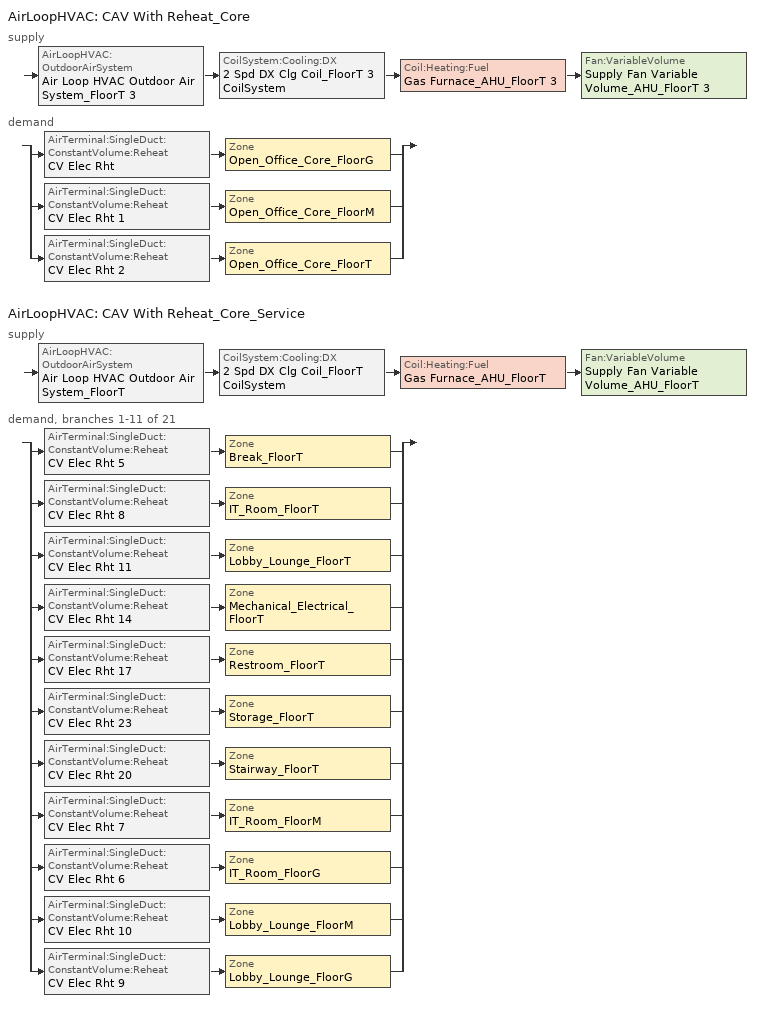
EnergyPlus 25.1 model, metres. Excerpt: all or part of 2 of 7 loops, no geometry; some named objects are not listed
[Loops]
AirLoopHVAC 'CAV With Reheat_Core'
 supply: AirLoopHVAC:OutdoorAirSystem 'Air Loop HVAC Outdoor Air System_FloorT 3' > CoilSystem:Cooling:DX '2 Spd DX Clg Coil_FloorT 3 CoilSystem' > Coil:Heating:Fuel 'Gas Furnace_AHU_FloorT 3' > Fan:VariableVolume 'Supply Fan Variable Volume_AHU_FloorT 3'
 demand: split
  | AirTerminal:SingleDuct:ConstantVolume:Reheat 'CV Elec Rht' > Zone 'Open_Office_Core_FloorG'
  | AirTerminal:SingleDuct:ConstantVolume:Reheat 'CV Elec Rht 1' > Zone 'Open_Office_Core_FloorM'
  | AirTerminal:SingleDuct:ConstantVolume:Reheat 'CV Elec Rht 2' > Zone 'Open_Office_Core_FloorT'
AirLoopHVAC 'CAV With Reheat_Core_Service'
 supply: AirLoopHVAC:OutdoorAirSystem 'Air Loop HVAC Outdoor Air System_FloorT' > CoilSystem:Cooling:DX '2 Spd DX Clg Coil_FloorT CoilSystem' > Coil:Heating:Fuel 'Gas Furnace_AHU_FloorT' > Fan:VariableVolume 'Supply Fan Variable Volume_AHU_FloorT'
 demand, branches 1-11 of 21: split
  | AirTerminal:SingleDuct:ConstantVolume:Reheat 'CV Elec Rht 5' > Zone 'Break_FloorT'
  | AirTerminal:SingleDuct:ConstantVolume:Reheat 'CV Elec Rht 8' > Zone 'IT_Room_FloorT'
  | AirTerminal:SingleDuct:ConstantVolume:Reheat 'CV Elec Rht 11' > Zone 'Lobby_Lounge_FloorT'
  | AirTerminal:SingleDuct:ConstantVolume:Reheat 'CV Elec Rht 14' > Zone 'Mechanical_Electrical_FloorT'
  | AirTerminal:SingleDuct:ConstantVolume:Reheat 'CV Elec Rht 17' > Zone 'Restroom_FloorT'
  | AirTerminal:SingleDuct:ConstantVolume:Reheat 'CV Elec Rht 23' > Zone 'Storage_FloorT'
  | AirTerminal:SingleDuct:ConstantVolume:Reheat 'CV Elec Rht 20' > Zone 'Stairway_FloorT'
  | AirTerminal:SingleDuct:ConstantVolume:Reheat 'CV Elec Rht 7' > Zone 'IT_Room_FloorM'
  | AirTerminal:SingleDuct:ConstantVolume:Reheat 'CV Elec Rht 6' > Zone 'IT_Room_FloorG'
  | AirTerminal:SingleDuct:ConstantVolume:Reheat 'CV Elec Rht 10' > Zone 'Lobby_Lounge_FloorM'
  | AirTerminal:SingleDuct:ConstantVolume:Reheat 'CV Elec Rht 9' > Zone 'Lobby_Lounge_FloorG'
[DesignSpecification:OutdoorAir] Outdoor Air Method=Maximum; Outdoor Air Flow per Person {m3/s-person}=0.00707921; Outdoor Air Flow per Zone Floor Area {m3/s-m2}=0.000762; Outdoor Air Flow per Zone {m3/s}=0; Outdoor Air Flow Air Changes per Hour {1/hr}=0; Outdoor Air Schedule=OfficeMediumOfficeHVACAvail
DSOA_Open_Office_Core_FloorG; DSOA_Open_Office_Core_FloorM; DSOA_Open_Office_Core_FloorT; DSOA_Lobby_Lounge_FloorG; DSOA_Lobby_Lounge_FloorM; DSOA_Lobby_Lounge_FloorT; DSOA_Storage_FloorG; DSOA_Storage_FloorM; DSOA_Storage_FloorT; DSOA_Mechanical_Electrical_FloorG; DSOA_Mechanical_Electrical_FloorM; DSOA_Mechanical_Electrical_FloorT; DSOA_IT_Room_FloorG; DSOA_IT_Room_FloorM; DSOA_IT_Room_FloorT; DSOA_Restroom_FloorG; DSOA_Restroom_FloorM; DSOA_Restroom_FloorT; DSOA_Break_FloorG; DSOA_Break_FloorM; DSOA_Break_FloorT; DSOA_Stairway_FloorG; DSOA_Stairway_FloorM; DSOA_Stairway_FloorT
[Sizing:Zone] Zone Cooling Design Supply Air Temperature Input Method=SupplyAirTemperature; Zone Cooling Design Supply Air Temperature {C}=14; Zone Cooling Design Supply Air Temperature Difference {deltaC}=11.11; Zone Heating Design Supply Air Temperature Input Method=SupplyAirTemperature; Zone Heating Design Supply Air Temperature {C}=40; Zone Heating Design Supply Air Temperature Difference {deltaC}=11.11; Zone Cooling Design Supply Air Humidity Ratio {kgWater/kgDryAir}=0.0085; Zone Heating Design Supply Air Humidity Ratio {kgWater/kgDryAir}=0.008; Cooling Design Air Flow Method=DesignDay; Cooling Design Air Flow Rate {m3/s}=0; Cooling Minimum Air Flow per Zone Floor Area {m3/s-m2}=0.000762; Cooling Minimum Air Flow {m3/s}=0; Cooling Minimum Air Flow Fraction=0; Heating Design Air Flow Method=DesignDay; Heating Design Air Flow Rate {m3/s}=0; Heating Maximum Air Flow per Zone Floor Area {m3/s-m2}=0.002032; Heating Maximum Air Flow {m3/s}=0.141576; Heating Maximum Air Flow Fraction=0.3; Account for Dedicated Outdoor Air System=No; Zone Load Sizing Method=Sensible Load Only No Latent Load; Zone Latent Cooling Design Supply Air Humidity Ratio Input Method=HumidityRatioDifference; Zone Cooling Design Supply Air Humidity Ratio Difference {kgWater/kgDryAir}=0.005; Zone Latent Heating Design Supply Air Humidity Ratio Input Method=HumidityRatioDifference; Zone Humidification Design Supply Air Humidity Ratio Difference {kgWater/kgDryAir}=0.005; Type of Space Sum to Use=Coincident
Name | Design Specification Outdoor Air Object
Break_FloorT | DSOA_Break_FloorT
IT_Room_FloorG | DSOA_IT_Room_FloorG
IT_Room_FloorM | DSOA_IT_Room_FloorM
IT_Room_FloorT | DSOA_IT_Room_FloorT
Lobby_Lounge_FloorG | DSOA_Lobby_Lounge_FloorG
Lobby_Lounge_FloorM | DSOA_Lobby_Lounge_FloorM
Lobby_Lounge_FloorT | DSOA_Lobby_Lounge_FloorT
Mechanical_Electrical_FloorT | DSOA_Mechanical_Electrical_FloorT
Open_Office_Core_FloorG | DSOA_Open_Office_Core_FloorG
Open_Office_Core_FloorM | DSOA_Open_Office_Core_FloorM
Open_Office_Core_FloorT | DSOA_Open_Office_Core_FloorT
Restroom_FloorT | DSOA_Restroom_FloorT
Stairway_FloorT | DSOA_Stairway_FloorT
Storage_FloorT | DSOA_Storage_FloorT
[Sizing:System] Type of Load to Size On=Sensible; Design Outdoor Air Flow Rate {m3/s}=Autosize; Preheat Design Temperature {C}=7; Preheat Design Humidity Ratio {kgWater/kgDryAir}=0.008; Precool Design Temperature {C}=12.8; Precool Design Humidity Ratio {kgWater/kgDryAir}=0.008; Central Cooling Design Supply Air Temperature {C}=12.8; Central Heating Design Supply Air Temperature {C}=12.8; Type of Zone Sum to Use=Coincident; 100% Outdoor Air in Cooling=No; 100% Outdoor Air in Heating=No; Central Cooling Design Supply Air Humidity Ratio {kgWater/kgDryAir}=0.0085; Central Heating Design Supply Air Humidity Ratio {kgWater/kgDryAir}=0.008; Cooling Supply Air Flow Rate Method=DesignDay; Cooling Supply Air Flow Rate {m3/s}=0; Cooling Supply Air Flow Rate Per Floor Area {m3/s-m2}=0.00996765; Cooling Fraction of Autosized Cooling Supply Air Flow Rate=1; Cooling Supply Air Flow Rate Per Unit Cooling Capacity {m3/s-W}=3.94755e-05; Heating Supply Air Flow Rate Method=DesignDay; Heating Supply Air Flow Rate {m3/s}=0; Heating Supply Air Flow Rate Per Floor Area {m3/s-m2}=0.00996765; Heating Fraction of Autosized Heating Supply Air Flow Rate=1; Heating Fraction of Autosized Cooling Supply Air Flow Rate=1; Heating Supply Air Flow Rate Per Unit Heating Capacity {m3/s-W}=3.15882e-05; System Outdoor Air Method=ZoneSum; Zone Maximum Outdoor Air Fraction=1; Cooling Design Capacity Method=CoolingDesignCapacity; Cooling Design Capacity {W}=Autosize; Cooling Design Capacity Per Floor Area {W/m2}=234.7; Fraction of Autosized Cooling Design Capacity=1; Heating Design Capacity Method=HeatingDesignCapacity; Heating Design Capacity {W}=Autosize; Heating Design Capacity Per Floor Area {W/m2}=157; Fraction of Autosized Heating Design Capacity=1; Central Cooling Capacity Control Method=OnOff; Occupant Diversity=Autosize
Name | Central Heating Maximum System Air Flow Ratio
CAV With Reheat_Core | Autosize
CAV With Reheat_Core_Service | 0.3
[AirTerminal:SingleDuct:ConstantVolume:Reheat] Availability Schedule=Always On Discrete; Maximum Air Flow Rate {m3/s}=Autosize; Maximum Hot Water or Steam Flow Rate {m3/s}=Autosize; Minimum Hot Water or Steam Flow Rate {m3/s}=0; Convergence Tolerance=0.001; Maximum Reheat Air Temperature {C}=35
Name | Reheat Coil
CV Elec Rht 5 | CV Elec Rht Coil 5
CV Elec Rht 6 | CV Elec Rht Coil 6
CV Elec Rht 7 | CV Elec Rht Coil 7
CV Elec Rht 8 | CV Elec Rht Coil 8
CV Elec Rht 9 | CV Elec Rht Coil 9
CV Elec Rht 10 | CV Elec Rht Coil 10
CV Elec Rht 11 | CV Elec Rht Coil 11
CV Elec Rht 14 | CV Elec Rht Coil 14
CV Elec Rht | CV Elec Rht Coil
CV Elec Rht 1 | CV Elec Rht Coil 1
CV Elec Rht 2 | CV Elec Rht Coil 2
CV Elec Rht 17 | CV Elec Rht Coil 17
CV Elec Rht 20 | CV Elec Rht Coil 20
CV Elec Rht 23 | CV Elec Rht Coil 23
[Zone equipment]
Break_FloorT: CV Elec Rht 5
IT_Room_FloorG: CV Elec Rht 6
IT_Room_FloorM: CV Elec Rht 7
IT_Room_FloorT: CV Elec Rht 8
Lobby_Lounge_FloorG: CV Elec Rht 9
Lobby_Lounge_FloorM: CV Elec Rht 10
Lobby_Lounge_FloorT: CV Elec Rht 11
Mechanical_Electrical_FloorT: CV Elec Rht 14
Open_Office_Core_FloorG: CV Elec Rht
Open_Office_Core_FloorM: CV Elec Rht 1
Open_Office_Core_FloorT: CV Elec Rht 2
Restroom_FloorT: Zone Exhaust Fan 2, CV Elec Rht 17
Stairway_FloorT: CV Elec Rht 20
Storage_FloorT: CV Elec Rht 23
[Fan:VariableVolume] Availability Schedule=OfficeMediumOfficeHVACAvail; Fan Total Efficiency=0.57; Pressure Rise {Pa}=946.3; Maximum Flow Rate {m3/s}=AutoSize; Fan Power Minimum Flow Rate Input Method=FixedFlowRate; Fan Power Minimum Flow Fraction=0; Fan Power Minimum Air Flow Rate {m3/s}=0; Motor Efficiency=0.88; Motor In Airstream Fraction=1; Fan Power Coefficient 1=0.0407599; Fan Power Coefficient 2=0.088045; Fan Power Coefficient 3=-0.0729261; Fan Power Coefficient 4=0.94374; Fan Power Coefficient 5=0
Supply Fan Variable Volume_AHU_FloorT 3; Supply Fan Variable Volume_AHU_FloorT
[Fan:ZoneExhaust]
Zone Exhaust Fan 2: Availability Schedule=OfficeMediumOfficeHVACAvail; Fan Total Efficiency=0.65; Pressure Rise {Pa}=120; Maximum Flow Rate {m3/s}=0.0944; System Availability Manager Coupling Mode=Decoupled
[Coil:Cooling:DX:TwoSpeed] Availability Schedule=Always On Discrete; High Speed Gross Rated Total Cooling Capacity {W}=Autosize; High Speed Rated Sensible Heat Ratio=Autosize; High Speed Gross Rated Cooling COP {W/W}=3.3; High Speed Rated Air Flow Rate {m3/s}=Autosize; High Speed 2017 Rated Evaporator Fan Power Per Volume Flow Rate {W/(m3/s)}=773.3; High Speed 2023 Rated Evaporator Fan Power Per Volume Flow Rate {W/(m3/s)}=934.4; Unit Internal Static Air Pressure {Pa}=773.3; Total Cooling Capacity Function of Temperature Curve=OS:Curve:Biquadratic 25; Total Cooling Capacity Function of Flow Fraction Curve=OS:Curve:Quadratic 20; Energy Input Ratio Function of Temperature Curve=OS:Curve:Biquadratic 22; Energy Input Ratio Function of Flow Fraction Curve=OS:Curve:Quadratic 21; Part Load Fraction Correlation Curve=OS:Curve:Quadratic 22; Low Speed Gross Rated Total Cooling Capacity {W}=Autosize; Low Speed Gross Rated Sensible Heat Ratio=Autosize; Low Speed Gross Rated Cooling COP {W/W}=3.3; Low Speed Rated Air Flow Rate {m3/s}=Autosize; Low Speed 2017 Rated Evaporator Fan Power Per Volume Flow Rate {W/(m3/s)}=773.3; Low Speed 2023 Rated Evaporator Fan Power Per Volume Flow Rate {W/(m3/s)}=934.4; Low Speed Total Cooling Capacity Function of Temperature Curve=OS:Curve:Biquadratic 23; Low Speed Energy Input Ratio Function of Temperature Curve=OS:Curve:Biquadratic 24; Condenser Type=AirCooled; Minimum Outdoor Dry-Bulb Temperature for Compressor Operation {C}=-25; High Speed Evaporative Condenser Effectiveness=0; High Speed Evaporative Condenser Air Flow Rate {m3/s}=Autosize; High Speed Evaporative Condenser Pump Rated Power Consumption {W}=Autosize; Low Speed Evaporative Condenser Effectiveness=0; Low Speed Evaporative Condenser Air Flow Rate {m3/s}=Autosize; Low Speed Evaporative Condenser Pump Rated Power Consumption {W}=Autosize; Basin Heater Capacity {W/K}=10; Basin Heater Setpoint Temperature {C}=2
2 Spd DX Clg Coil_FloorT 3; 2 Spd DX Clg Coil_FloorT
[Coil:Heating:Electric] Availability Schedule=Always On Discrete; Efficiency=1; Nominal Capacity {W}=Autosize
CV Elec Rht Coil 5; CV Elec Rht Coil 6; CV Elec Rht Coil 7; CV Elec Rht Coil 8; CV Elec Rht Coil 9; CV Elec Rht Coil 10; CV Elec Rht Coil 11; CV Elec Rht Coil 14; CV Elec Rht Coil; CV Elec Rht Coil 1; CV Elec Rht Coil 2; CV Elec Rht Coil 17; CV Elec Rht Coil 20; CV Elec Rht Coil 23
[Coil:Heating:Fuel] Availability Schedule=Always On Discrete; Fuel Type=NaturalGas; Burner Efficiency=0.8; Nominal Capacity {W}=AutoSize; On Cycle Parasitic Electric Load {W}=0; Off Cycle Parasitic Fuel Load {W}=0
Gas Furnace_AHU_FloorT 3; Gas Furnace_AHU_FloorT
[CoilSystem:Cooling:DX] Availability Schedule=Always On Discrete
Name | Cooling Coil
2 Spd DX Clg Coil_FloorT 3 CoilSystem | 2 Spd DX Clg Coil_FloorT 3
2 Spd DX Clg Coil_FloorT CoilSystem | 2 Spd DX Clg Coil_FloorT
[HeatExchanger:AirToAir:SensibleAndLatent] Availability Schedule=Always Off Discrete; Nominal Supply Air Flow Rate {m3/s}=Autosize; Sensible Effectiveness at 100% Heating Air Flow=0.65; Latent Effectiveness at 100% Heating Air Flow=0; Sensible Effectiveness at 100% Cooling Air Flow=0.65; Latent Effectiveness at 100% Cooling Air Flow=0; Nominal Electric Power {W}=0; Supply Air Outlet Temperature Control=No; Heat Exchanger Type=Plate; Frost Control Type=None; Threshold Temperature {C}=1.7; Economizer Lockout=No; Sensible Effectiveness of Heating Air Flow Curve=ERV HX_SensHeatEff; Latent Effectiveness of Heating Air Flow Curve=ERV HX_LatHeatEff; Sensible Effectiveness of Cooling Air Flow Curve=ERV HX_SensCoolEff; Latent Effectiveness of Cooling Air Flow Curve=ERV HX_LatCoolEff
ERV HX_1; ERV HX_2
[Controller:OutdoorAir] Minimum Outdoor Air Flow Rate {m3/s}=0; Maximum Outdoor Air Flow Rate {m3/s}=Autosize; Economizer Control Type=FixedDryBulb; Economizer Control Action Type=ModulateFlow; Economizer Maximum Limit Dry-Bulb Temperature {C}=23.8889; Economizer Maximum Limit Enthalpy {J/kg}=116300; Economizer Minimum Limit Dry-Bulb Temperature {C}=7.22222; Lockout Type=NoLockout; Minimum Limit Type=FixedMinimum; Minimum Outdoor Air Schedule=OfficeMediumOfficeHVACAvail; Maximum Fraction of Outdoor Air Schedule=OfficeMediumOfficeHVACAvail; High Humidity Control=No; High Humidity Outdoor Air Flow Ratio=1; Control High Indoor Humidity Based on Outdoor Humidity Ratio=Yes; Heat Recovery Bypass Control Type=BypassWhenWithinEconomizerLimits; Economizer Operation Staging=InterlockedWithMechanicalCooling
Name | Mechanical Ventilation Controller
Controller Outdoor Air 1 | Controller Mechanical Ventilation 7
Controller Outdoor Air | Controller Mechanical Ventilation 4
[Controller:MechanicalVentilation] Availability Schedule=OfficeMediumOfficeHVACAvail; Demand Controlled Ventilation=Yes; System Outdoor Air Method=ZoneSum
Name | Zone or ZoneList 1 | Design Specification Outdoor Air Object Name 1 | Zone or ZoneList 2 | Design Specification Outdoor Air Object Name 2 | Zone or ZoneList 3 | Design Specification Outdoor Air Object Name 3 | Zone or ZoneList 4 | Design Specification Outdoor Air Object Name 4 | Zone or ZoneList 5 | Design Specification Outdoor Air Object Name 5 | Zone or ZoneList 6 | Design Specification Outdoor Air Object Name 6 | Zone or ZoneList 7 | Design Specification Outdoor Air Object Name 7 | Zone or ZoneList 8 | Design Specification Outdoor Air Object Name 8 | Zone or ZoneList 9 | Design Specification Outdoor Air Object Name 9 | Zone or ZoneList 10 | Design Specification Outdoor Air Object Name 10 | Zone or ZoneList 11 | Design Specification Outdoor Air Object Name 11 | Zone or ZoneList 12 | Design Specification Outdoor Air Object Name 12 | Zone or ZoneList 13 | Design Specification Outdoor Air Object Name 13 | Zone or ZoneList 14 | Design Specification Outdoor Air Object Name 14 | Zone or ZoneList 15 | Design Specification Outdoor Air Object Name 15 | Zone or ZoneList 16 | Design Specification Outdoor Air Object Name 16 | Zone or ZoneList 17 | Design Specification Outdoor Air Object Name 17 | Zone or ZoneList 18 | Design Specification Outdoor Air Object Name 18 | Zone or ZoneList 19 | Design Specification Outdoor Air Object Name 19 | Zone or ZoneList 20 | Design Specification Outdoor Air Object Name 20 | Zone or ZoneList 21 | Design Specification Outdoor Air Object Name 21
Controller Mechanical Ventilation 7 | Open_Office_Core_FloorG | DSOA_Open_Office_Core_FloorG | Open_Office_Core_FloorM | DSOA_Open_Office_Core_FloorM | Open_Office_Core_FloorT | DSOA_Open_Office_Core_FloorT
Controller Mechanical Ventilation 4 | Break_FloorT | DSOA_Break_FloorT | IT_Room_FloorT | DSOA_IT_Room_FloorT | Lobby_Lounge_FloorT | DSOA_Lobby_Lounge_FloorT | Mechanical_Electrical_FloorT | DSOA_Mechanical_Electrical_FloorT | Restroom_FloorT | DSOA_Restroom_FloorT | Storage_FloorT | DSOA_Storage_FloorT | Stairway_FloorT | DSOA_Stairway_FloorT | IT_Room_FloorM | DSOA_IT_Room_FloorM | IT_Room_FloorG | DSOA_IT_Room_FloorG | Lobby_Lounge_FloorM | DSOA_Lobby_Lounge_FloorM | Lobby_Lounge_FloorG | DSOA_Lobby_Lounge_FloorG | Mechanical_Electrical_FloorM | DSOA_Mechanical_Electrical_FloorM | Mechanical_Electrical_FloorG | DSOA_Mechanical_Electrical_FloorG | Restroom_FloorM | DSOA_Restroom_FloorM | Restroom_FloorG | DSOA_Restroom_FloorG | Stairway_FloorM | DSOA_Stairway_FloorM | Stairway_FloorG | DSOA_Stairway_FloorG | Storage_FloorM | DSOA_Storage_FloorM | Storage_FloorG | DSOA_Storage_FloorG | Break_FloorM | DSOA_Break_FloorM | Break_FloorG | DSOA_Break_FloorG
[AirLoopHVAC] Design Supply Air Flow Rate {m3/s}=AutoSize; Design Return Air Flow Fraction of Supply Air Flow=1
CAV With Reheat_Core; CAV With Reheat_Core_Service
[SetpointManager:MixedAir] Control Variable=Temperature
Node 136 OS Default SPM; Node 135 OS Default SPM; Node 138 OS Default SPM; Node 139 OS Default SPM; Node 238 OS Default SPM; Node 177 OS Default SPM; Node 178 OS Default SPM; Node 179 OS Default SPM
[SetpointManager:Warmest] Control Variable=Temperature; Minimum Setpoint Temperature {C}=12.8; Maximum Setpoint Temperature {C}=15.6; Strategy=MaximumTemperature
Name | HVAC Air Loop
Warmest Zone Supply Air Temp Reset 5 | CAV With Reheat_Core
Warmest Zone Supply Air Temp Reset 2 | CAV With Reheat_Core_Service
[Schedule:Constant]
Always On Discrete: On Off Limits, 1
Always Off Discrete: On Off Limits, 0
[Schedule:Day:Hourly]
OfficeMediumOfficeHVACAvailWD: OnOff, 0, 0, 0, 0, 0, 1, 1, 1, 1, 1, 1, 1, 1, 1, 1, 1, 1, 1, 1, 1, 1, 1, 1, 1
OfficeMediumOfficeHVACAvailSat; OfficeMediumOfficeHVACAvailSun: OnOff, 0, 0, 0, 0, 0, 0, 0, 0, 0, 0, 0, 0, 0, 0, 0, 0, 0, 0, 0, 0, 0, 0, 0, 0
[Schedule:Week:Daily]
OfficeMediumOfficeHVACAvailWk: OfficeMediumOfficeHVACAvailSun, OfficeMediumOfficeHVACAvailWD, OfficeMediumOfficeHVACAvailWD, OfficeMediumOfficeHVACAvailWD, OfficeMediumOfficeHVACAvailWD, OfficeMediumOfficeHVACAvailWD, OfficeMediumOfficeHVACAvailSat, OfficeMediumOfficeHVACAvailSun, OfficeMediumOfficeHVACAvailWD, OfficeMediumOfficeHVACAvailWD, OfficeMediumOfficeHVACAvailSun, OfficeMediumOfficeHVACAvailSun
[Schedule:Year]
OfficeMediumOfficeHVACAvail: OnOff, OfficeMediumOfficeHVACAvailWk, 1, 1, 12, 31
[Curve:Quadratic]
Name | Coefficient1 Constant | Coefficient2 x | Coefficient3 x**2 | Minimum Value of x | Maximum Value of x
OS:Curve:Quadratic 20 | 0.77136 | 0.34053 | -0.11088 | 0.75918 | 1.13877
OS:Curve:Quadratic 21 | 1.2055 | -0.32953 | 0.12308 | 0.75918 | 1.13877
OS:Curve:Quadratic 22 | 0.771 | 0.229 | 0 | 0 | 1
[Curve:Biquadratic] Minimum Value of x=17; Maximum Value of x=22; Minimum Value of y=13; Maximum Value of y=46
Name | Coefficient1 Constant | Coefficient2 x | Coefficient3 x**2 | Coefficient4 y | Coefficient5 y**2 | Coefficient6 x*y
OS:Curve:Biquadratic 25; OS:Curve:Biquadratic 23 | 0.42415 | 0.04426 | -0.00042 | 0.00333 | -8e-05 | -0.00021
OS:Curve:Biquadratic 22; OS:Curve:Biquadratic 24 | 1.23649 | -0.02431 | 0.00057 | -0.01434 | 0.00063 | -0.00038
[Table:IndependentVariable]
ERV HX_IndependentVariable: Linear, Linear, 0, 10, Dimensionless, 0.75, 1
[Table:IndependentVariableList]
ERV HX_SensHeatEff Independent Variable List; ERV HX_LatHeatEff Independent Variable List; ERV HX_SensCoolEff Independent Variable List; ERV HX_LatCoolEff Independent Variable List: ERV HX_IndependentVariable
[Table:Lookup]
ERV HX_SensHeatEff: ERV HX_SensHeatEff Independent Variable List, DivisorOnly, 0.76, 0, 10, Dimensionless, 0.81, 0.76
ERV HX_LatHeatEff: ERV HX_LatHeatEff Independent Variable List, DivisorOnly, 0.68, 0, 10, Dimensionless, 0.73, 0.68
ERV HX_SensCoolEff: ERV HX_SensCoolEff Independent Variable List, DivisorOnly, 0.76, 0, 10, Dimensionless, 0.81, 0.76
ERV HX_LatCoolEff: ERV HX_LatCoolEff Independent Variable List, DivisorOnly, 0.68, 0, 10, Dimensionless, 0.73, 0.68
